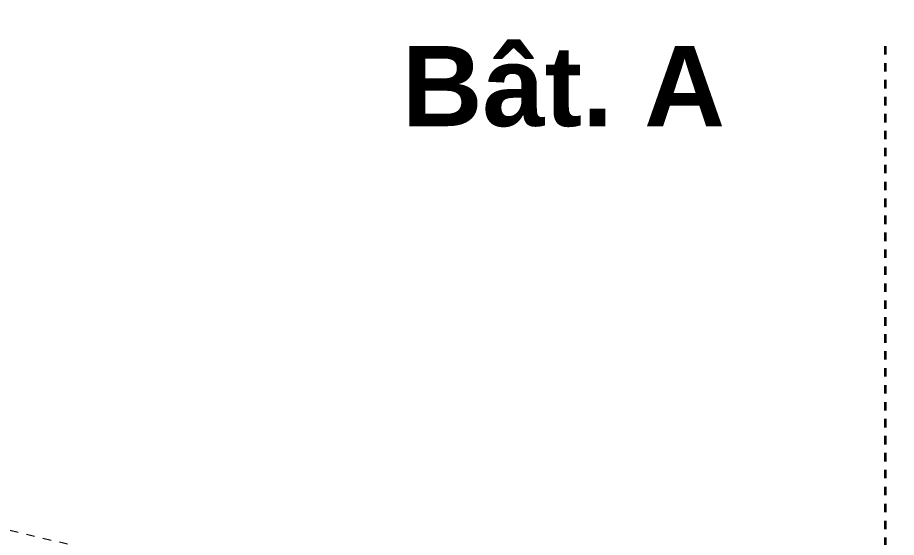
# Model space of a CAD drawing. Header units: centimetres. Extents: x -6341 to 23117, y -10090 to 8065.
# Drawn here: x 7090 to 7638, y -4264 to -3940 of the extents above; entities that cross this region are included whole.
import ezdxf

# ---------------------------------------------------------------- set-up
doc = ezdxf.new("R2010")
doc.units = ezdxf.units.CM
doc.header["$LTSCALE"] = 12.7
doc.linetypes.add('ISO-02', pattern=[1.5, 1.2, -0.3])
doc.linetypes.add('VW-01', pattern=[0.83312, 0.41656, -0.41656])
doc.layers.add('B Général', color=7, linetype='Continuous', lineweight=5)
doc.layers.add('C ANNOTATIONS-axes', color=1, linetype='ISO-02', lineweight=13, true_color=0xff0000)
doc.styles.add('Arial (bold)', font='arialbd.ttf')

msp = doc.modelspace()

# ---------------------------------------------------------------- linework, layer by layer
at = {"layer": 'B Général', "color": 1, "linetype": 'VW-01', "lineweight": 18, "true_color": 0xff0000, "flags": 128}
msp.add_lwpolyline([(3218.55, -3394.45), (3639.07, -3412.37), (3697.06, -3412.37), (4305.16, -3631.37), (5728.9, -3981.37), (6024.19, -4007.37), (7141.44, -4273.37), (7432.73, -4293.37), (7657.15, -4354.37), (8171.12, -4454.37), (9208.15, -4640.37), (9833.24, -4742.37), (10239.19, -4880.37), (10650.34, -4886.37), (10852.97, -4913.64), (10902.93, -4913.64)], dxfattribs=at)
at = {"layer": 'C ANNOTATIONS-axes', "color": 1, "linetype": 'VW-01', "lineweight": 35, "true_color": 0xff0000}
msp.add_line((7631.48, -3957.76), (7631.48, -7312.84), dxfattribs=at)

# ---------------------------------------------------------------- texts
at = {"layer": 'B Général', "color": 6, "insert": (7531.48, -3957.76), "char_height": 50, "attachment_point": 3, "style": 'Arial (bold)'}
msp.add_mtext_dynamic_manual_height_columns('Bât. A', width=394.4236, gutter_width=1, heights=[0], dxfattribs=at)

doc.saveas('drawing.dxf')
